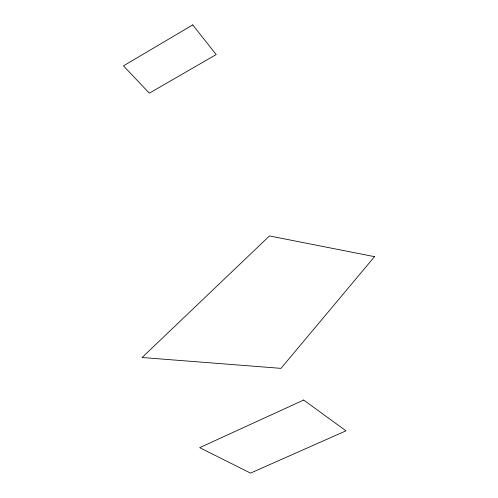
<?xml version="1.0" encoding="UTF-8"?>
<svg xmlns="http://www.w3.org/2000/svg" width="498" height="498" viewBox="0 0 498 498"><rect width="100%" height="100%" fill="white"/><g stroke="black" fill="none" stroke-linecap="round" stroke-linejoin="round"><path stroke-width="0.75" d="M374.533 256.663L280.978 368.358L142.098 357.514L269.48 235.94L374.533 256.663M192.732 24.9L123.467 65.854L149.332 93.176L216.188 54.556L192.732 24.9M303.687 400.043L199.679 447.658L250.538 473.1L345.986 430.832L303.687 400.043"/></g></svg>
